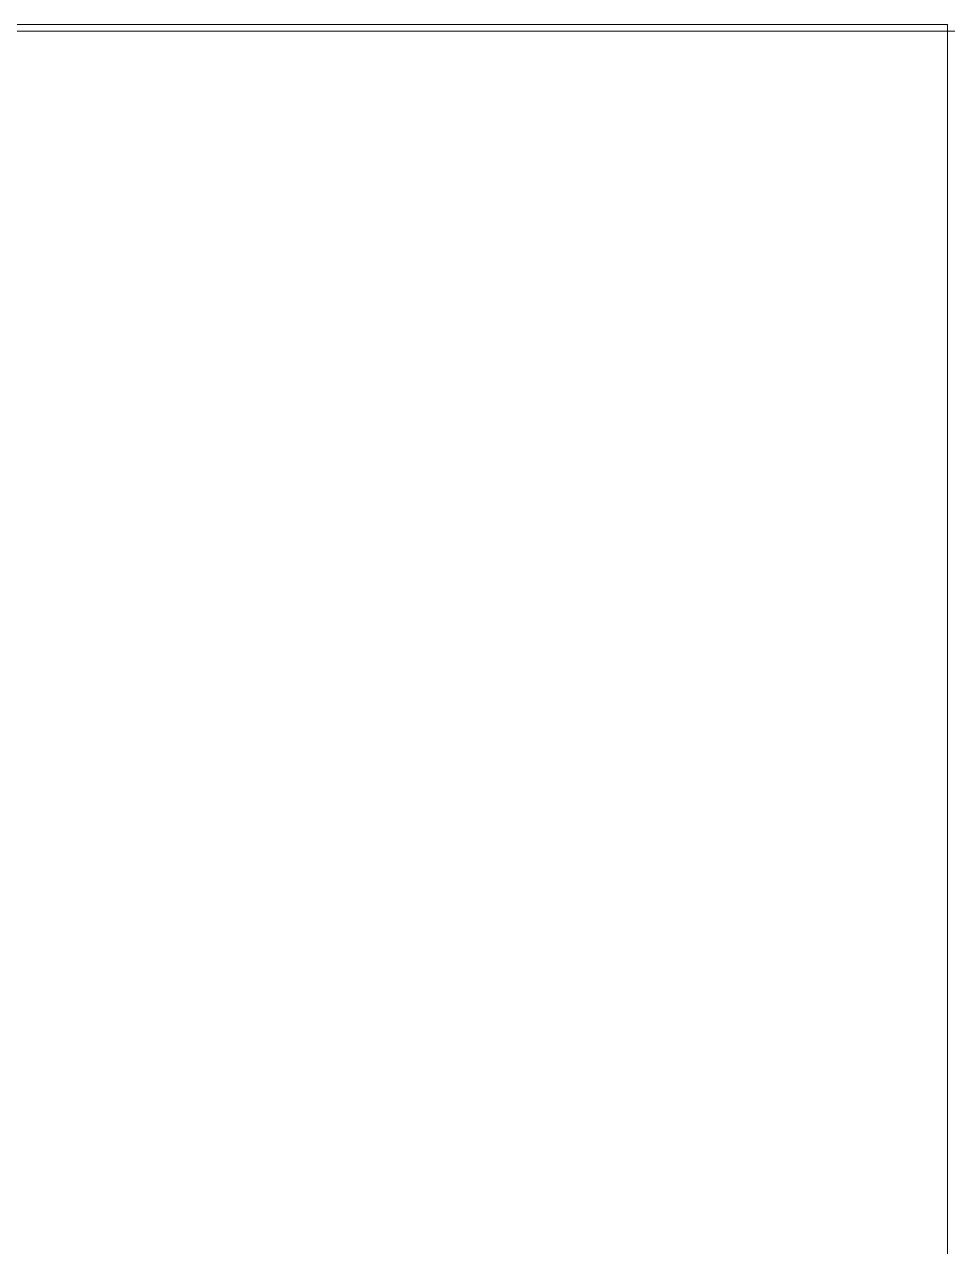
# Model space of a CAD drawing. Header units: millimetres. Extents: x -21807 to 26525, y -2564 to 60640.
# Drawn here: x 6037 to 8789, y 54494 to 58137 of the extents above; entities that cross this region are included whole.
import ezdxf

# ---------------------------------------------------------------- set-up
doc = ezdxf.new("R2010")
doc.units = ezdxf.units.MM
doc.layers.add('A-WALL', color=7, linetype='Continuous', lineweight=9)

# ---------------------------------------------------------------- blocks, each defined once
blk = doc.blocks.new('AK-SGS-M3-A_rvt-1-MẶT BẰNG PHÂN VÙNG ÁP SUẤT')
at = {"layer": 'A-WALL', "color": 254, "lineweight": 13, "true_color": 0xe0e0e0}
for p, q in [((3351.4, 58136.9), (8788.9, 58136.9)), ((8788.9, 58136.9), (8788.9, 58116.9)), ((8788.9, 58116.9), (8838.9, 58116.9))]:
    blk.add_line(p, q, dxfattribs=at)
at = {"layer": 'A-WALL', "color": 254, "lineweight": 13, "true_color": 0xcccccc}
for p, q in [((8788.9, 58136.9), (3351.4, 58136.9)), ((8788.9, 58116.9), (8788.9, 58136.9)), ((3351.4, 58116.9), (8788.9, 58116.9)), ((8788.9, 58116.9), (8788.9, 45066.9))]:
    blk.add_line(p, q, dxfattribs=at)
at = {"layer": 'A-WALL', "color": 253, "lineweight": 13, "true_color": 0xaaaaaa}
for p, q in [((3351.4, 58116.9), (8788.9, 58116.9)), ((8788.9, 58116.9), (8788.9, 45066.9))]:
    blk.add_line(p, q, dxfattribs=at)

msp = doc.modelspace()

# ---------------------------------------------------------------- block references
at = {"lineweight": 5}
msp.add_blockref('AK-SGS-M3-A_rvt-1-MẶT BẰNG PHÂN VÙNG ÁP SUẤT', (0, 0), dxfattribs=at)

doc.saveas('drawing.dxf')
